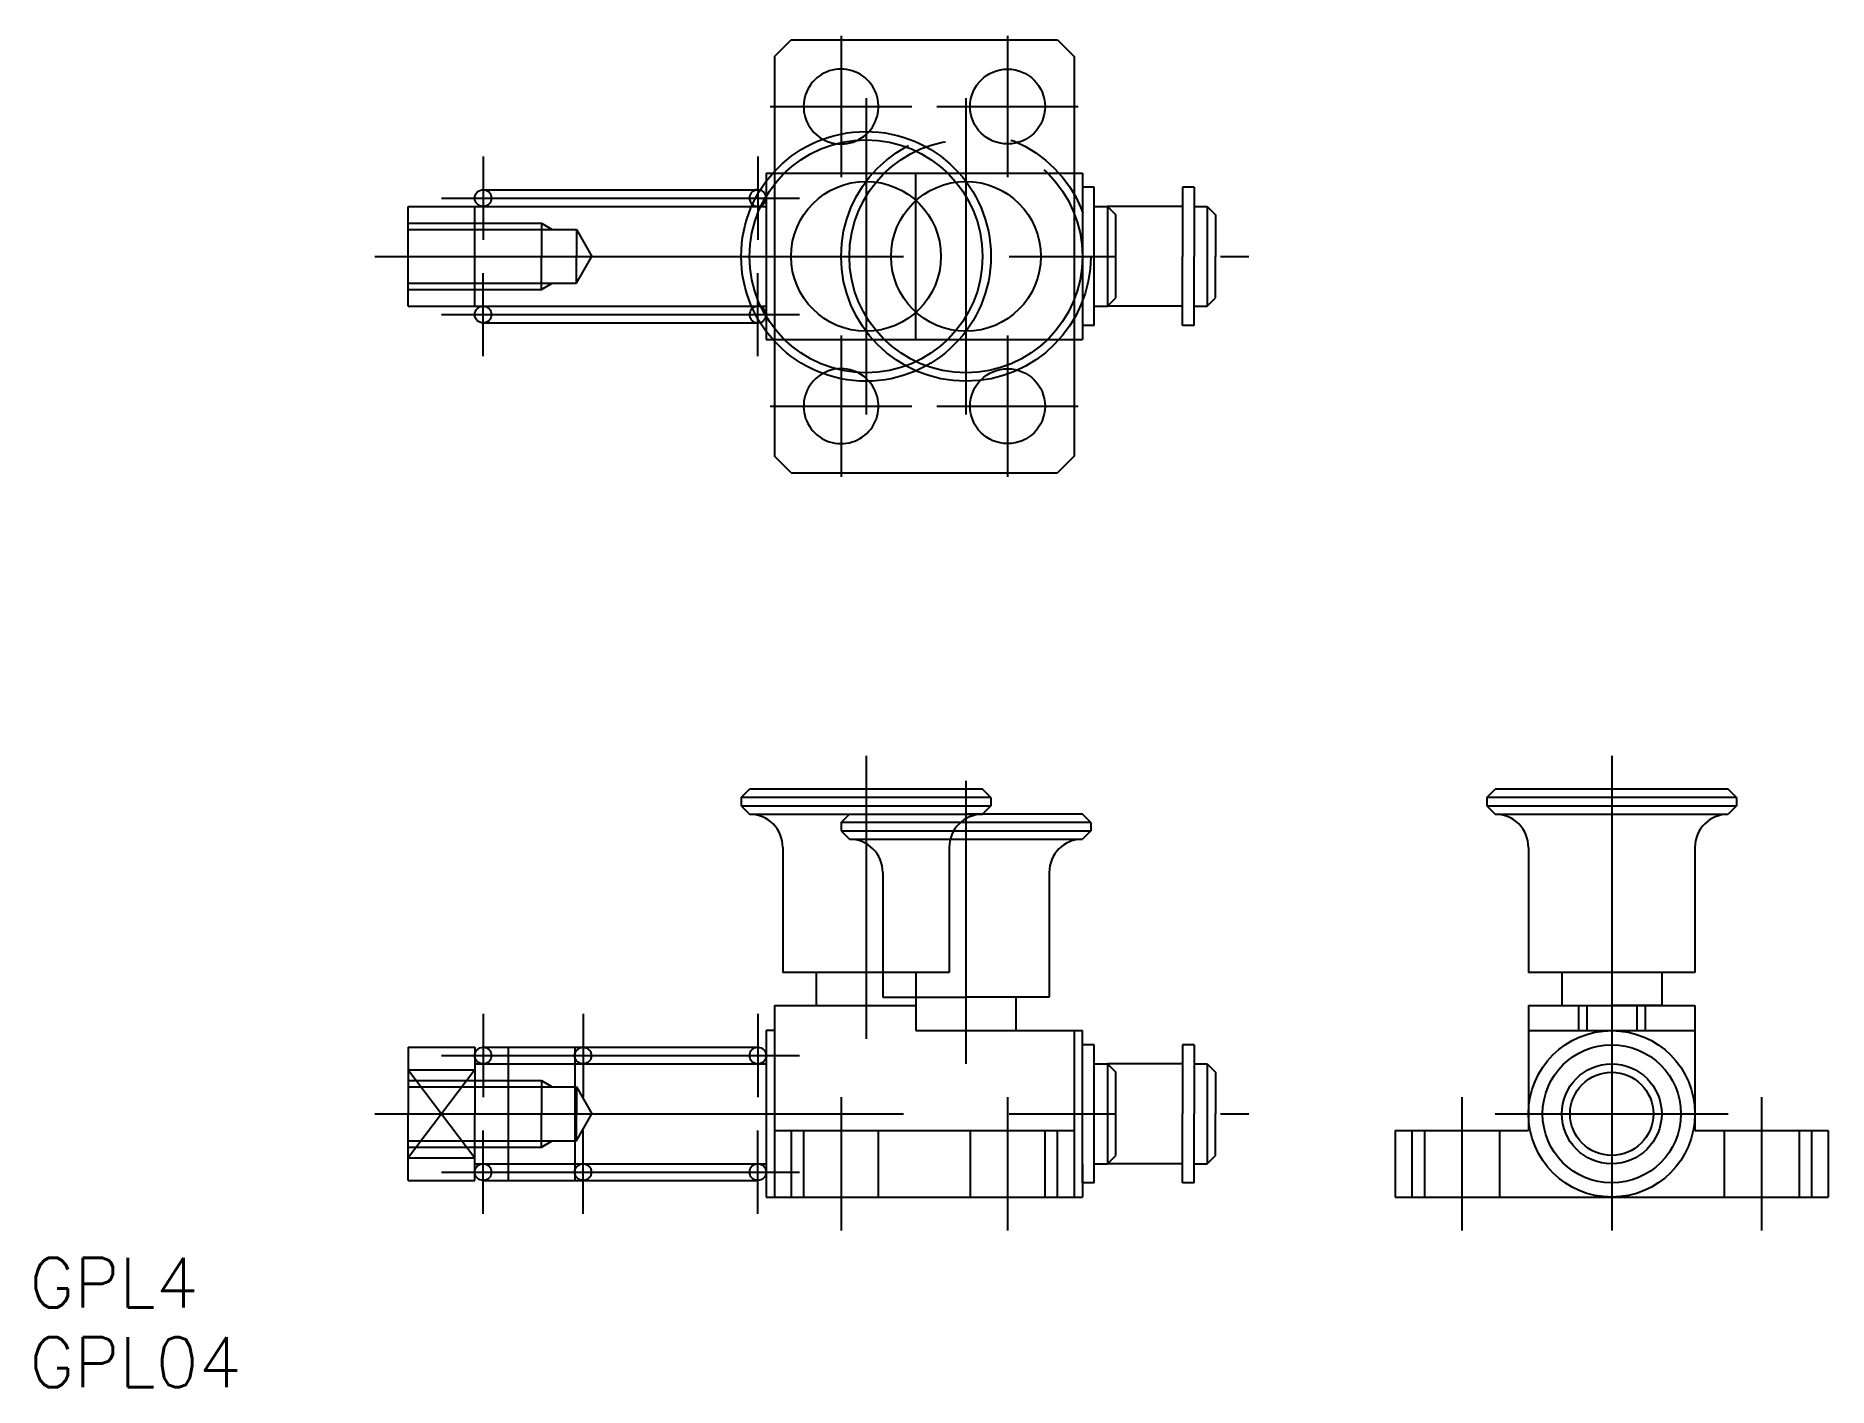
# Model space of a CAD drawing. Extents: x -95 to 13, y -16 to 65.
import ezdxf

# ---------------------------------------------------------------- set-up
doc = ezdxf.new("R2010")
doc.units = 0
for name, pattern in [('CENTER', [50.8, 31.75, -6.35, 6.35, -6.35]), ('DASHED', [19.05, 12.7, -6.35]), ('PHANTOM', [63.5, 31.75, -6.35, 6.35, -6.35, 6.35, -6.35])]:
    doc.linetypes.add(name, pattern=pattern)
doc.layers.get('0').update_dxf_attribs({"linetype": 'CONTINUOUS'})
doc.layers.add('CENTER', color=1, linetype='CENTER')
doc.styles.get("Standard").update_dxf_attribs({"font": 'txt.shx', "height": 3, "bigfont": 'bigfont.shx'})

msp = doc.modelspace()

# ---------------------------------------------------------------- linework, layer by layer
at = {"color": 7, "linetype": 'CONTINUOUS'}
for p, q in [((-50.29, 63.51), (-49.29, 64.51)), ((-49.29, 64.51), (-33.29, 64.51)), ((-33.29, 64.51), (-32.29, 63.51)), ((-50.29, 63.51), (-50.29, 56.61)), ((-32.29, 63.51), (-32.29, 56.51)), ((-50.79, 56.51), (-50.79, 56.01)), ((-50.79, 56.51), (-50.38, 56.51)), ((-39.2, 56.51), (-32.79, 56.51)), ((-32.79, 56.51), (-31.79, 56.51)), ((-32.29, 56.51), (-32.29, 46.51)), ((-31.79, 56.51), (-31.79, 46.51)), ((-31.09, 55.66), (-31.79, 55.66)), ((-31.09, 47.36), (-31.09, 55.66)), ((-72.29, 54.51), (-51.67, 54.51)), ((-72.29, 48.51), (-72.29, 54.51)), ((-68.29, 48.51), (-68.29, 54.51)), ((-31.09, 54.51), (-30.29, 54.51)), ((-30.29, 54.51), (-30.29, 48.51)), ((-30.29, 54.51), (-29.79, 54.01)), ((-29.79, 49.01), (-29.79, 54.01)), ((-72.29, 48.51), (-51.67, 48.51)), ((-31.09, 48.51), (-30.29, 48.51)), ((-30.29, 48.51), (-29.79, 49.01)), ((-50.79, 47.01), (-50.79, 46.51)), ((-50.79, 46.51), (-50.38, 46.51)), ((-50.29, 46.41), (-50.29, 39.51)), ((-39.2, 46.51), (-32.79, 46.51)), ((-32.79, 46.51), (-31.79, 46.51)), ((-32.29, 46.51), (-32.29, 39.51)), ((-31.09, 47.36), (-31.79, 47.36)), ((-49.29, 38.51), (-50.29, 39.51)), ((-32.29, 39.51), (-33.29, 38.51)), ((-49.29, 38.51), (-33.29, 38.51)), ((-52.29, 19), (-51.79, 19.5)), ((-37.79, 19.5), (-51.79, 19.5)), ((-37.29, 19), (-37.79, 19.5)), ((-7.5, 19), (-7, 19.5)), ((7, 19.5), (-7, 19.5)), ((7.5, 19), (7, 19.5)), ((-37.29, 19), (-52.29, 19)), ((-52.29, 19), (-52.29, 18.5)), ((-52.29, 18.5), (-37.29, 18.5)), ((-52.29, 18.5), (-51.79, 18)), ((-37.29, 18.5), (-37.79, 18)), ((-37.29, 19), (-37.29, 18.5)), ((7.5, 19), (-7.5, 19)), ((-7.5, 19), (-7.5, 18.5)), ((-7.5, 18.5), (7.5, 18.5)), ((-7.5, 18.5), (-7, 18)), ((7.5, 18.5), (7, 18)), ((7.5, 19), (7.5, 18.5)), ((-51.79, 18), (-37.79, 18)), ((-7, 18), (7, 18)), ((-49.79, 16), (-49.79, 8.5)), ((-39.79, 16), (-39.79, 8.5)), ((-5, 16), (-5, 8.5)), ((5, 16), (5, 8.5)), ((-39.79, 8.5), (-49.79, 8.5)), ((-47.79, 8.5), (-47.79, 6.5)), ((-41.79, 8.5), (-41.79, 6.5)), ((5, 8.5), (-5, 8.5)), ((-3, 8.5), (-3, 6.5)), ((3, 8.5), (3, 6.5)), ((-50.29, 6.5), (-41.79, 6.5)), ((-50.29, 6.5), (-50.29, -5)), ((-41.79, 6.5), (-41.79, 5)), ((-5, 6.5), (5, 6.5)), ((-5, 6.5), (-5, -1)), ((-2, 6.5), (-2, 5)), ((-1.5, 6.5), (-1.5, 5)), ((3, 6.5), (0, 6.5)), ((1.5, 6.5), (1.5, 5)), ((2, 6.5), (2, 5)), ((5, 6.5), (5, -1)), ((-50.79, 5), (-50.79, 0)), ((-50.29, 5), (-50.79, 5)), ((-41.79, 5), (-32.79, 5)), ((-32.79, 5), (-31.79, 5)), ((-32.29, 5), (-32.29, -5)), ((-31.79, -4.15), (-31.79, 5)), ((-5, 5), (5, 5)), ((-72.29, 4), (-72.29, 0)), ((-72.29, 4), (-68.29, 4)), ((-68.29, 4), (-68.29, 0)), ((-31.09, 4.15), (-31.79, 4.15)), ((-31.09, -4.15), (-31.09, 4.15)), ((-72.29, 2.65), (-68.29, 2.65)), ((-68.29, 3), (-50.79, 3)), ((-31.09, 3), (-30.29, 3)), ((-30.29, 3), (-30.29, -3)), ((-30.29, 3), (-29.79, 2.5)), ((-29.79, -2.5), (-29.79, 2.5)), ((-72.29, -4), (-72.29, 0)), ((-68.29, -4), (-68.29, 0)), ((-50.79, 0), (-50.79, -5)), ((-50.29, -1), (-32.29, -1)), ((-49.29, -1), (-49.29, -5)), ((-33.29, -5), (-33.29, -1)), ((-13, -1), (-13, -5)), ((-13, -1), (-5, -1)), ((-12, -1), (-12, -5)), ((5, -1), (13, -1)), ((12, -1), (12, -5)), ((13, -1), (13, -5)), ((-72.29, -2.65), (-68.29, -2.65)), ((-68.29, -3), (-50.79, -3)), ((-31.79, -3), (-31.79, -5)), ((-31.09, -3), (-30.29, -3)), ((-30.29, -3), (-29.79, -2.5)), ((-72.29, -4), (-68.29, -4)), ((-31.09, -4.15), (-31.79, -4.15)), ((-50.79, -5), (-32.79, -5)), ((-32.79, -5), (-31.79, -5)), ((-13, -5), (13, -5))]:
    msp.add_line(p, q, dxfattribs=at)
at = {"color": 3, "linetype": 'PHANTOM'}
for p, q in [((-38.79, 61.01), (-38.79, 42.01)), ((-67.79, 55.51), (-51.29, 55.51)), ((-25.09, 55.66), (-25.79, 55.66)), ((-25.79, 55.66), (-25.79, 51.51)), ((-25.09, 55.66), (-25.09, 51.51)), ((-25.79, 54.51), (-30.29, 54.51)), ((-25.09, 54.51), (-24.29, 54.51)), ((-24.29, 54.51), (-24.29, 48.51)), ((-24.29, 54.51), (-23.79, 54.01)), ((-23.79, 54.01), (-23.79, 51.51)), ((-25.79, 47.36), (-25.79, 51.51)), ((-25.09, 47.36), (-25.09, 51.51)), ((-23.79, 49.01), (-23.79, 51.51)), ((-25.79, 48.51), (-30.29, 48.51)), ((-25.09, 48.51), (-24.29, 48.51)), ((-24.29, 48.51), (-23.79, 49.01)), ((-67.79, 47.51), (-51.29, 47.51)), ((-25.09, 47.36), (-25.79, 47.36)), ((-38.79, 20), (-38.79, 3)), ((-46.29, 17.5), (-45.79, 18)), ((-31.29, 17.5), (-46.29, 17.5)), ((-46.29, 17.5), (-46.29, 17)), ((-45.79, 18), (-38.79, 18)), ((-31.79, 18), (-38.79, 18)), ((-31.29, 17.5), (-31.79, 18)), ((-31.29, 17.5), (-31.29, 17)), ((-46.29, 17), (-31.29, 17)), ((-46.29, 17), (-45.79, 16.5)), ((-45.79, 16.5), (-31.79, 16.5)), ((-31.29, 17), (-31.79, 16.5)), ((-43.79, 14.5), (-43.79, 7)), ((-33.79, 14.5), (-33.79, 7)), ((-43.79, 7), (-38.79, 7)), ((-41.79, 7), (-41.79, 5)), ((-33.79, 7), (-38.79, 7)), ((-35.79, 7), (-35.79, 5)), ((-61.79, 6), (-61.79, 1)), ((-67.79, 4), (-51.29, 4)), ((-66.29, 4), (-66.29, -4)), ((-62.29, 4), (-62.29, -4)), ((-25.79, 4.15), (-25.79, 0)), ((-25.09, 4.15), (-25.79, 4.15)), ((-25.09, 4.15), (-25.09, 0)), ((-25.79, 3), (-30.29, 3)), ((-25.09, 3), (-24.29, 3)), ((-24.29, 3), (-24.29, -3)), ((-24.29, 3), (-23.79, 2.5)), ((-23.79, 2.5), (-23.79, 0)), ((-25.79, -4.15), (-25.79, 0)), ((-25.09, -4.15), (-25.09, 0)), ((-23.79, -2.5), (-23.79, 0)), ((-61.79, -6), (-61.79, -1)), ((-25.79, -3), (-30.29, -3)), ((-25.09, -3), (-24.29, -3)), ((-24.29, -3), (-23.79, -2.5)), ((-67.79, -4), (-51.29, -4)), ((-25.09, -4.15), (-25.79, -4.15))]:
    msp.add_line(p, q, dxfattribs=at)
at = {"color": 3, "linetype": 'DASHED'}
for p, q in [((-50.79, 56.01), (-50.79, 47.01)), ((-50.38, 56.51), (-39.2, 56.51)), ((-50.29, 56.61), (-50.29, 46.41)), ((-41.79, 46.51), (-41.79, 56.51)), ((-51.67, 54.51), (-50.79, 54.51)), ((-72.29, 53.51), (-64.29, 53.51)), ((-72.29, 53.13), (-62.19, 53.13)), ((-64.29, 53.51), (-63.64, 53.13)), ((-64.29, 53.51), (-64.29, 51.51)), ((-62.19, 53.13), (-61.26, 51.51)), ((-62.19, 53.13), (-62.19, 51.51)), ((-64.29, 49.51), (-64.29, 51.51)), ((-62.19, 49.89), (-62.19, 51.51)), ((-62.19, 49.89), (-61.26, 51.51)), ((-72.29, 49.89), (-62.19, 49.89)), ((-64.29, 49.51), (-63.64, 49.89)), ((-72.29, 49.51), (-64.29, 49.51)), ((-51.67, 48.51), (-50.79, 48.51)), ((-50.38, 46.51), (-39.2, 46.51)), ((-72.29, 2), (-64.29, 2)), ((-72.29, 1.62), (-62.19, 1.62)), ((-64.29, 2), (-63.64, 1.62)), ((-64.29, 2), (-64.29, 0)), ((-62.19, 1.62), (-61.26, 0)), ((-62.19, 1.62), (-62.19, 0)), ((-64.29, -2), (-64.29, 0)), ((-62.19, -1.62), (-61.26, 0)), ((-62.19, -1.62), (-62.19, 0)), ((-48.54, -1), (-48.54, -5)), ((-44.04, -5), (-44.04, -1)), ((-38.54, -1), (-38.54, -5)), ((-34.04, -5), (-34.04, -1)), ((-11.25, -1), (-11.25, -5)), ((-6.75, -1), (-6.75, -5)), ((6.75, -1), (6.75, -5)), ((11.25, -1), (11.25, -5)), ((-72.29, -1.62), (-62.19, -1.62)), ((-72.29, -2), (-64.29, -2)), ((-64.29, -2), (-63.64, -1.62))]:
    msp.add_line(p, q, dxfattribs=at)
at = {"color": 3, "linetype": 'CONTINUOUS'}
for p, q in [((-72.29, 2.65), (-68.29, -2.65)), ((-68.29, 2.65), (-72.29, -2.65))]:
    msp.add_line(p, q, dxfattribs=at)
at = {"color": 7, "linetype": 'CONTINUOUS'}
for centre, radius in [((-36.29, 60.51), 2.25), ((-44.79, 51.51), 7.5), ((-44.79, 51.51), 7), ((-44.79, 51.51), 4.5), ((-67.79, 55.01), 0.5), ((-67.79, 48.01), 0.5), ((-36.29, 42.51), 2.25), ((0, 0), 5), ((-67.79, 3.5), 0.5), ((-51.29, 3.5), 0.5), ((0, 0), 4.15), ((0, 0), 3), ((0, 0), 2.5), ((-67.79, -3.5), 0.5), ((-51.29, -3.5), 0.5)]:
    msp.add_circle(centre, radius, dxfattribs=at)
at = {"color": 3, "linetype": 'PHANTOM'}
for centre, radius in [((-38.79, 51.51), 7.5), ((-38.79, 51.51), 7), ((-38.79, 51.51), 4.5), ((-61.79, 3.5), 0.5), ((-61.79, -3.5), 0.5)]:
    msp.add_circle(centre, radius, dxfattribs=at)
at = {"color": 7, "linetype": 'CONTINUOUS'}
for centre, radius, start, end in [((-46.29, 60.51), 2.25, 317.7928, 240.8049), ((-51.29, 55.01), 0.5, 73.4226, 229.9759), ((-51.29, 48.01), 0.5, 130.0241, 286.5774), ((-46.29, 42.51), 2.25, 119.1951, 42.0581), ((-51.79, 16), 2, 0, 90), ((-37.79, 16), 2, 90, 180), ((-7, 16), 2, 0, 90), ((7, 16), 2, 90, 180)]:
    msp.add_arc(centre, radius, start, end, dxfattribs=at)
at = {"color": 3, "linetype": 'DASHED'}
for centre, radius, start, end in [((-46.29, 60.51), 2.25, 240.8049, 317.7928), ((-51.29, 55.01), 0.5, 229.9759, 0), ((-51.29, 55.01), 0.5, 0, 73.4226), ((-51.29, 48.01), 0.5, 0, 130.0241), ((-51.29, 48.01), 0.5, 286.5774, 0), ((-46.29, 42.51), 2.25, 42.2072, 119.1951)]:
    msp.add_arc(centre, radius, start, end, dxfattribs=at)
at = {"color": 3, "linetype": 'PHANTOM'}
for centre, start, end in [((-45.79, 14.5), 0, 90), ((-31.79, 14.5), 90, 180)]:
    msp.add_arc(centre, 2, start, end, dxfattribs=at)
at = {"layer": 'CENTER', "color": 1, "linetype": 'CENTER'}
for p, q in [((-46.29, 64.76), (-46.29, 56.26)), ((-36.29, 64.76), (-36.29, 56.26)), ((-50.54, 60.51), (-42.04, 60.51)), ((-44.79, 61.01), (-44.79, 42.01)), ((-40.54, 60.51), (-32.04, 60.51)), ((-67.79, 57.51), (-67.79, 52.51)), ((-51.29, 57.51), (-51.29, 52.51)), ((-70.29, 55.01), (-48.79, 55.01)), ((-74.29, 51.51), (-21.79, 51.51)), ((-67.79, 45.51), (-67.79, 50.51)), ((-51.29, 45.51), (-51.29, 50.51)), ((-70.29, 48.01), (-48.79, 48.01)), ((-46.29, 46.76), (-46.29, 38.26)), ((-36.29, 46.76), (-36.29, 38.26)), ((-50.54, 42.51), (-42.04, 42.51)), ((-40.54, 42.51), (-32.04, 42.51)), ((-44.79, 21.5), (-44.79, 4.5)), ((0, 21.5), (0, -7)), ((-67.79, 6), (-67.79, 1)), ((-51.29, 6), (-51.29, 1)), ((-70.29, 3.5), (-48.79, 3.5)), ((-74.29, 0), (-21.79, 0)), ((-46.29, 1), (-46.29, -7)), ((-36.29, 1), (-36.29, -7)), ((-9, 1), (-9, -7)), ((-7, 0), (7, 0)), ((9, 1), (9, -7)), ((-67.79, -6), (-67.79, -1)), ((-51.29, -6), (-51.29, -1)), ((-70.29, -3.5), (-48.79, -3.5))]:
    msp.add_line(p, q, dxfattribs=at)

# ---------------------------------------------------------------- texts
at = {"color": 7, "linetype": 'CONTINUOUS'}
for s, p in [('GPL4', (-95.04, -11.64)), ('GPL04', (-95.04, -16.42))]:
    msp.add_text(s, height=3, dxfattribs=at).set_placement(p)

doc.saveas('drawing.dxf')
